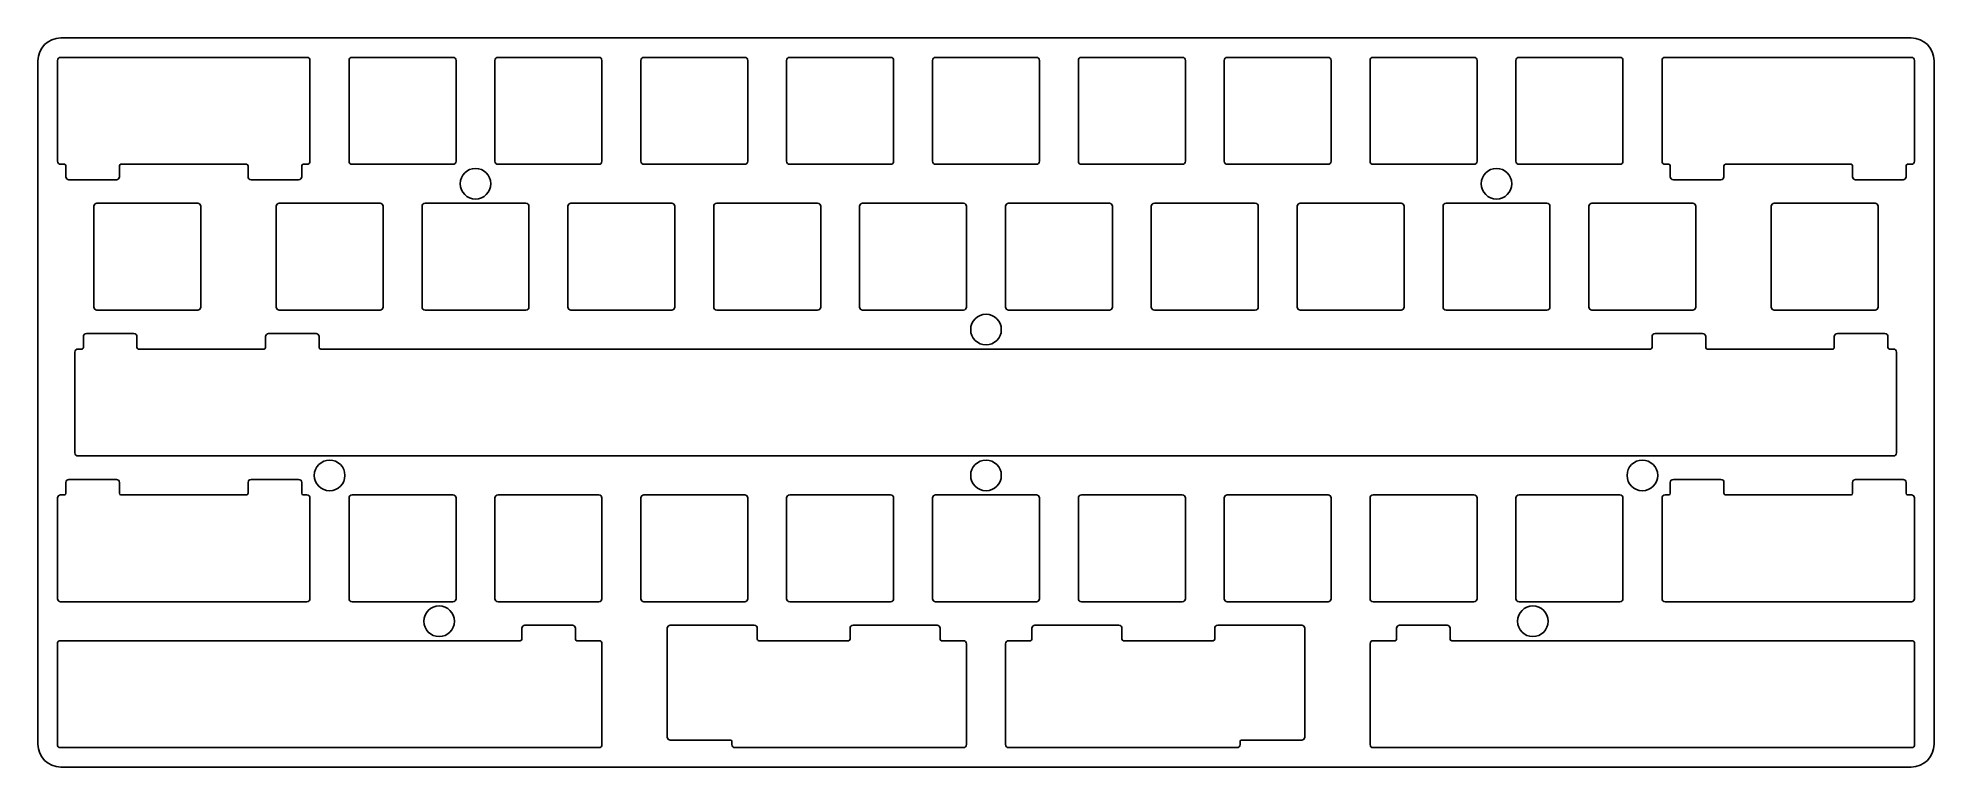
# Model space of a CAD drawing. Extents: x 25 to 273, y -121 to -25.
import ezdxf

# ---------------------------------------------------------------- set-up
doc = ezdxf.new("R2010")
doc.units = 0
doc.layers.add('BLACK', color=7, linetype='CONTINUOUS')

msp = doc.modelspace()

# ---------------------------------------------------------------- linework, layer by layer
at = {"layer": 'BLACK', "linetype": 'CONTINUOUS'}
for p, q in [((28.4, -25.4), (270.05, -25.4)), ((25.4, -117.65), (25.4, -28.4)), ((27.965, -28.34), (27.965, -41.51)), ((60.535, -27.94), (28.365, -27.94)), ((60.935, -41.51), (60.935, -28.34)), ((66.04, -28.34), (66.04, -41.51)), ((79.61, -27.94), (66.44, -27.94)), ((80.01, -41.51), (80.01, -28.34)), ((85.09, -28.34), (85.09, -41.51)), ((98.66, -27.94), (85.49, -27.94)), ((99.06, -41.51), (99.06, -28.34)), ((104.14, -28.34), (104.14, -41.51)), ((117.71, -27.94), (104.54, -27.94)), ((118.11, -41.51), (118.11, -28.34)), ((123.19, -28.34), (123.19, -41.51)), ((136.76, -27.94), (123.59, -27.94)), ((137.16, -41.51), (137.16, -28.34)), ((142.24, -28.34), (142.24, -41.51)), ((155.81, -27.94), (142.64, -27.94)), ((156.21, -41.51), (156.21, -28.34)), ((161.29, -28.34), (161.29, -41.51)), ((174.86, -27.94), (161.69, -27.94)), ((175.26, -41.51), (175.26, -28.34)), ((180.34, -28.34), (180.34, -41.51)), ((193.91, -27.94), (180.74, -27.94)), ((194.31, -41.51), (194.31, -28.34)), ((199.39, -28.34), (199.39, -41.51)), ((212.96, -27.94), (199.79, -27.94)), ((213.36, -41.51), (213.36, -28.34)), ((218.44, -28.34), (218.44, -41.51)), ((232.01, -27.94), (218.84, -27.94)), ((232.41, -41.51), (232.41, -28.34)), ((237.515, -28.34), (237.515, -41.51)), ((270.085, -27.94), (237.915, -27.94)), ((270.485, -41.51), (270.485, -28.34)), ((273.05, -28.4), (273.05, -117.65)), ((28.85, -41.91), (28.365, -41.91)), ((36.25, -41.91), (52.649999, -41.91)), ((60.05, -41.91), (60.535, -41.91)), ((66.44, -41.91), (79.61, -41.91)), ((85.49, -41.91), (98.66, -41.91)), ((104.54, -41.91), (117.71, -41.91)), ((123.59, -41.91), (136.76, -41.91)), ((142.64, -41.91), (155.81, -41.91)), ((161.69, -41.91), (174.86, -41.91)), ((180.74, -41.91), (193.91, -41.91)), ((199.79, -41.91), (212.96, -41.91)), ((218.84, -41.91), (232.01, -41.91)), ((238.4, -41.91), (237.915, -41.91)), ((245.8, -41.91), (262.199999, -41.91)), ((269.6, -41.91), (270.085, -41.91)), ((29.05, -42.11), (29.05, -43.525)), ((29.45, -43.925), (35.65, -43.925)), ((36.05, -42.11), (36.05, -43.525)), ((52.85, -42.11), (52.85, -43.525)), ((59.45, -43.925), (53.25, -43.925)), ((59.85, -42.11), (59.85, -43.525)), ((238.6, -42.11), (238.6, -43.525)), ((239, -43.925), (245.2, -43.925)), ((245.6, -42.11), (245.6, -43.525)), ((262.4, -42.11), (262.4, -43.525)), ((269, -43.925), (262.8, -43.925)), ((269.4, -42.11), (269.4, -43.525)), ((46.2725, -46.99), (33.1025, -46.99)), ((70.085, -46.99), (56.915, -46.99)), ((89.135, -46.99), (75.965, -46.99)), ((108.185, -46.99), (95.015, -46.99)), ((127.235, -46.99), (114.065, -46.99)), ((146.285, -46.99), (133.115, -46.99)), ((165.335, -46.99), (152.165, -46.99)), ((184.385, -46.99), (171.215, -46.99)), ((203.435, -46.99), (190.265, -46.99)), ((222.485, -46.99), (209.315, -46.99)), ((241.535, -46.99), (228.365, -46.99)), ((265.3475, -46.99), (252.1775, -46.99)), ((32.7025, -47.39), (32.7025, -60.56)), ((46.6725, -60.56), (46.6725, -47.39)), ((56.515, -47.39), (56.515, -60.56)), ((70.485, -60.56), (70.485, -47.39)), ((75.565, -47.39), (75.565, -60.56)), ((89.535, -60.56), (89.535, -47.39)), ((94.615, -47.39), (94.615, -60.56)), ((108.585, -60.56), (108.585, -47.39)), ((113.665, -47.39), (113.665, -60.56)), ((127.635, -60.56), (127.635, -47.39)), ((132.715, -47.39), (132.715, -60.56)), ((146.685, -60.56), (146.685, -47.39)), ((151.765, -47.39), (151.765, -60.56)), ((165.735, -60.56), (165.735, -47.39)), ((170.815, -47.39), (170.815, -60.56)), ((184.785, -60.56), (184.785, -47.39)), ((189.865, -47.39), (189.865, -60.56)), ((203.835, -60.56), (203.835, -47.39)), ((208.915, -47.39), (208.915, -60.56)), ((222.885, -60.56), (222.885, -47.39)), ((227.965, -47.39), (227.965, -60.56)), ((241.935, -60.56), (241.935, -47.39)), ((251.7775, -47.39), (251.7775, -60.56)), ((265.7475, -60.56), (265.7475, -47.39)), ((33.1025, -60.96), (46.2725, -60.96)), ((56.915, -60.96), (70.085, -60.96)), ((75.965, -60.96), (89.135, -60.96)), ((95.015, -60.96), (108.185, -60.96)), ((114.065, -60.96), (127.235, -60.96)), ((133.115, -60.96), (146.285, -60.96)), ((152.165, -60.96), (165.335, -60.96)), ((171.215, -60.96), (184.385, -60.96)), ((190.265, -60.96), (203.435, -60.96)), ((209.315, -60.96), (222.485, -60.96)), ((228.365, -60.96), (241.535, -60.96)), ((252.1775, -60.96), (265.3475, -60.96)), ((31.735748, -64.025), (37.93575, -64.025)), ((61.729504, -64.025), (55.5358, -64.025)), ((236.618999, -64.025), (242.818999, -64.025)), ((266.618999, -64.025), (260.418999, -64.025)), ((30.22575, -79.610001), (30.22575, -66.439999)), ((30.625749, -66.04), (31.135748, -66.04)), ((31.335749, -65.839998), (31.335749, -64.424999)), ((38.335749, -65.839999), (38.335749, -64.424999)), ((38.53575, -66.04), (54.9357, -66.04)), ((55.135749, -65.84), (55.135749, -64.418804)), ((62.135749, -65.84), (62.135749, -64.425)), ((62.340316, -66.04), (65.226999, -66.04)), ((233.12775, -66.04), (65.226999, -66.04)), ((236.018999, -66.04), (233.12775, -66.04)), ((236.218999, -65.84), (236.218999, -64.425)), ((243.218999, -65.84), (243.218999, -64.425)), ((259.818999, -66.04), (243.419, -66.04)), ((260.018999, -65.84), (260.018999, -64.425)), ((267.018999, -65.84), (267.018999, -64.425)), ((267.219004, -66.04), (267.729001, -66.04)), ((268.129, -79.610001), (268.129, -66.439999)), ((30.625749, -80.01), (65.227, -80.01)), ((65.227, -80.01), (233.1278, -80.01)), ((233.1278, -80.01), (267.729001, -80.01)), ((29.05, -84.89), (29.05, -83.475)), ((29.45, -83.075), (35.65, -83.075)), ((36.05, -84.89), (36.05, -83.475)), ((52.85, -84.89), (52.85, -83.475)), ((59.45, -83.075), (53.25, -83.075)), ((59.85, -84.89), (59.85, -83.475)), ((238.6, -84.89), (238.6, -83.475)), ((239, -83.075), (245.2, -83.075)), ((245.6, -84.89), (245.6, -83.475)), ((262.4, -84.89), (262.4, -83.475)), ((269, -83.075), (262.8, -83.075)), ((269.4, -84.89), (269.4, -83.475)), ((27.965, -85.49), (27.965, -98.66)), ((28.85, -85.09), (28.365, -85.09)), ((52.65, -85.09), (36.250001, -85.09)), ((60.05, -85.09), (60.535, -85.09)), ((60.935, -98.66), (60.935, -85.49)), ((66.04, -85.49), (66.04, -98.66)), ((79.61, -85.09), (66.44, -85.09)), ((80.01, -98.66), (80.01, -85.49)), ((85.09, -85.49), (85.09, -98.66)), ((98.66, -85.09), (85.49, -85.09)), ((99.06, -98.66), (99.06, -85.49)), ((104.14, -85.49), (104.14, -98.66)), ((117.71, -85.09), (104.54, -85.09)), ((118.11, -98.66), (118.11, -85.49)), ((123.19, -85.49), (123.19, -98.66)), ((136.76, -85.09), (123.59, -85.09)), ((137.16, -98.66), (137.16, -85.49)), ((142.24, -85.49), (142.24, -98.66)), ((155.81, -85.09), (142.64, -85.09)), ((156.21, -98.66), (156.21, -85.49)), ((161.29, -85.49), (161.29, -98.66)), ((174.86, -85.09), (161.69, -85.09)), ((175.26, -98.66), (175.26, -85.49)), ((180.34, -85.49), (180.34, -98.66)), ((193.91, -85.09), (180.74, -85.09)), ((194.31, -98.66), (194.31, -85.49)), ((199.39, -85.49), (199.39, -98.66)), ((212.96, -85.09), (199.79, -85.09)), ((213.36, -98.66), (213.36, -85.49)), ((218.44, -85.49), (218.44, -98.66)), ((232.01, -85.09), (218.84, -85.09)), ((232.41, -98.66), (232.41, -85.49)), ((237.515, -85.49), (237.515, -98.66)), ((238.4, -85.09), (237.915, -85.09)), ((262.2, -85.09), (245.800001, -85.09)), ((269.6, -85.09), (270.085, -85.09)), ((270.485, -98.66), (270.485, -85.49)), ((28.365, -99.06), (60.535, -99.06)), ((66.44, -99.06), (79.61, -99.06)), ((85.49, -99.06), (98.66, -99.06)), ((104.54, -99.06), (117.71, -99.06)), ((123.59, -99.06), (136.76, -99.06)), ((142.64, -99.06), (155.81, -99.06)), ((161.69, -99.06), (174.86, -99.06)), ((180.74, -99.06), (193.91, -99.06)), ((199.79, -99.06), (212.96, -99.06)), ((218.84, -99.06), (232.01, -99.06)), ((237.915, -99.06), (270.085, -99.06)), ((88.6, -103.94), (88.6, -102.525)), ((89, -102.125), (95.2, -102.125)), ((95.6, -102.525), (95.6, -103.94)), ((107.59325, -116.725), (107.5932, -102.525)), ((107.9933, -102.125), (118.95475, -102.125)), ((119.35475, -102.525161), (119.35475, -103.940078)), ((131.469191, -103.944646), (131.46925, -102.525)), ((131.86925, -102.125), (142.8307, -102.125)), ((143.2307, -102.525), (143.2307, -103.94)), ((155.21875, -102.525), (155.21875, -103.94)), ((166.5802, -102.125), (155.61875, -102.125)), ((166.980259, -103.944642), (166.9802, -102.525)), ((179.09475, -102.525161), (179.09475, -103.940078)), ((190.4562, -102.125), (179.49475, -102.125)), ((190.85625, -116.725), (190.8562, -102.525)), ((202.85, -102.525), (202.85, -103.94)), ((209.45, -102.125), (203.25, -102.125)), ((209.85, -103.94), (209.85, -102.525)), ((27.94, -104.54), (27.94, -117.71)), ((28.34, -104.14), (88.4, -104.14)), ((95.8, -104.14), (98.66, -104.14)), ((99.06, -117.71), (99.06, -104.54)), ((119.554725, -104.140082), (130.937, -104.144638)), ((131.269191, -104.144638), (130.937, -104.144638)), ((143.4307, -104.14), (146.28495, -104.14)), ((146.68495, -104.54), (146.68495, -117.71)), ((151.7645, -104.54), (151.7645, -117.71)), ((155.01875, -104.14), (152.1645, -104.14)), ((178.894828, -104.140078), (167.180337, -104.144634)), ((199.39, -104.54), (199.39, -117.71)), ((202.65, -104.14), (199.79, -104.14)), ((270.11, -104.14), (210.05, -104.14)), ((270.51, -117.71), (270.51, -104.54)), ((28.34, -118.11), (98.66, -118.11)), ((115.84625, -117.125), (107.99325, -117.125)), ((116.046303, -117.710004), (116.046303, -117.325004)), ((131.445, -118.110004), (116.446303, -118.110004)), ((131.445, -118.110004), (146.28495, -118.11)), ((152.1645, -118.11), (182.00325, -118.11)), ((182.40325, -117.71), (182.40325, -117.325)), ((182.60325, -117.125), (190.45625, -117.125)), ((199.79, -118.11), (270.11, -118.11)), ((270.05, -120.65), (28.4, -120.65))]:
    msp.add_line(p, q, dxfattribs=at)
at = {"layer": 'BLACK'}
for centre in [(82.55, -44.45), (215.9, -44.45), (149.225, -63.5), (63.5, -82.55), (149.225, -82.55), (234.95, -82.55), (77.8, -101.6), (220.65, -101.6)]:
    msp.add_circle(centre, 1.999999, dxfattribs=at)
for centre, radius, start, end in [((28.4, -28.4), 3, 90, 180), ((270.05, -28.4), 3, 0, 90), ((28.365, -28.34), 0.4, 90, 180), ((60.535001, -28.339999), 0.399999, -0.00014324, 90.00014324), ((66.439999, -28.339999), 0.399999, -270.00014324, -179.99985676), ((79.61, -28.34), 0.4, 0, 90), ((85.489999, -28.339999), 0.399999, -270.00014324, -179.99985676), ((98.66, -28.34), 0.4, 0, 90), ((104.539999, -28.339999), 0.399999, -270.00014324, -179.99985676), ((117.71, -28.34), 0.4, 0, 90), ((123.589999, -28.339999), 0.399999, -270.00014324, -179.99985676), ((136.76, -28.34), 0.4, 0, 90), ((142.639999, -28.339999), 0.399999, -270.00014324, -179.99985676), ((155.81, -28.34), 0.4, 0, 90), ((161.689999, -28.339999), 0.399999, -270.00014324, -179.99985676), ((174.86, -28.34), 0.4, 0, 90), ((180.739999, -28.339999), 0.399999, -270.00014324, -179.99985676), ((193.91, -28.34), 0.4, 0, 90), ((199.789999, -28.339999), 0.399999, -270.00014324, -179.99985676), ((212.96, -28.34), 0.4, 0, 90), ((218.839999, -28.339999), 0.399999, -270.00014324, -179.99985676), ((232.01, -28.34), 0.4, 0, 90), ((237.915, -28.34), 0.4, 90, 180), ((270.085001, -28.339999), 0.399999, -0.00014324, 90.00014324), ((28.365, -41.51), 0.4, -180, -90), ((28.85, -42.11), 0.2, 0, 90), ((36.25, -42.11), 0.2, 90, 180), ((52.649999, -42.110001), 0.200001, 0.00028648, 89.99971352), ((60.050005, -42.110005), 0.200005, 90.00143236, 179.99856764), ((60.535001, -41.510001), 0.399999, -90.00014324, 0.00014324), ((66.439999, -41.510001), 0.399999, -180.00014324, -89.99985676), ((79.61, -41.51), 0.4, -90, 0), ((85.489999, -41.510001), 0.399999, -180.00014324, -89.99985676), ((98.66, -41.51), 0.4, -90, 0), ((104.539999, -41.510001), 0.399999, -180.00014324, -89.99985676), ((117.71, -41.51), 0.4, -90, 0), ((123.589999, -41.510001), 0.399999, -180.00014324, -89.99985676), ((136.76, -41.51), 0.4, -90, 0), ((142.639999, -41.510001), 0.399999, -180.00014324, -89.99985676), ((155.81, -41.51), 0.4, -90, 0), ((161.689999, -41.510001), 0.399999, -180.00014324, -89.99985676), ((174.86, -41.51), 0.4, -90, 0), ((180.739999, -41.510001), 0.399999, -180.00014324, -89.99985676), ((193.91, -41.51), 0.4, -90, 0), ((199.789999, -41.510001), 0.399999, -180.00014324, -89.99985676), ((212.96, -41.51), 0.4, -90, 0), ((218.839999, -41.510001), 0.399999, -180.00014324, -89.99985676), ((232.01, -41.51), 0.4, -90, 0), ((237.915, -41.51), 0.4, -180, -90), ((238.4, -42.11), 0.2, 0, 90), ((245.8, -42.11), 0.2, 90, 180), ((262.199999, -42.110001), 0.200001, 0.00028648, 89.99971352), ((269.600005, -42.110005), 0.200005, 90.00143236, 179.99856764), ((270.085001, -41.510001), 0.399999, -90.00014324, 0.00014324), ((29.45, -43.525), 0.4, -180, -90), ((35.65, -43.525), 0.4, -90, 0), ((53.249999, -43.525001), 0.399999, -180.00014324, -89.99985676), ((59.450001, -43.525001), 0.399999, -90.00014324, 0.00014324), ((239, -43.525), 0.4, -180, -90), ((245.2, -43.525), 0.4, -90, 0), ((262.799999, -43.525001), 0.399999, -180.00014324, -89.99985676), ((269.000001, -43.525001), 0.399999, -90.00014324, 0.00014324), ((33.102499, -47.389999), 0.399999, -270.00014324, -179.99985676), ((46.2725, -47.39), 0.4, 0, 90), ((56.914999, -47.389999), 0.399999, -270.00014324, -179.99985676), ((70.085, -47.39), 0.4, 0, 90), ((75.964999, -47.389999), 0.399999, -270.00014324, -179.99985676), ((89.135, -47.39), 0.4, 0, 90), ((95.014999, -47.389999), 0.399999, -270.00014324, -179.99985676), ((108.185, -47.39), 0.4, 0, 90), ((114.064999, -47.389999), 0.399999, -270.00014324, -179.99985676), ((127.235, -47.39), 0.4, 0, 90), ((133.114999, -47.389999), 0.399999, -270.00014324, -179.99985676), ((146.285, -47.39), 0.4, 0, 90), ((152.164999, -47.389999), 0.399999, -270.00014324, -179.99985676), ((165.335, -47.39), 0.4, 0, 90), ((171.214999, -47.389999), 0.399999, -270.00014324, -179.99985676), ((184.385, -47.39), 0.4, 0, 90), ((190.264999, -47.389999), 0.399999, -270.00014324, -179.99985676), ((203.435, -47.39), 0.4, 0, 90), ((209.314999, -47.389999), 0.399999, -270.00014324, -179.99985676), ((222.485, -47.39), 0.4, 0, 90), ((228.364999, -47.389999), 0.399999, -270.00014324, -179.99985676), ((241.535, -47.39), 0.4, 0, 90), ((252.177499, -47.389999), 0.399999, -270.00014324, -179.99985676), ((265.3475, -47.39), 0.4, 0, 90), ((33.102499, -60.560001), 0.399999, -180.00014324, -89.99985676), ((46.2725, -60.56), 0.4, -90, 0), ((56.914999, -60.560001), 0.399999, -180.00014324, -89.99985676), ((70.085, -60.56), 0.4, -90, 0), ((75.964999, -60.560001), 0.399999, -180.00014324, -89.99985676), ((89.135, -60.56), 0.4, -90, 0), ((95.014999, -60.560001), 0.399999, -180.00014324, -89.99985676), ((108.185, -60.56), 0.4, -90, 0), ((114.064999, -60.560001), 0.399999, -180.00014324, -89.99985676), ((127.235, -60.56), 0.4, -90, 0), ((133.114999, -60.560001), 0.399999, -180.00014324, -89.99985676), ((146.285, -60.56), 0.4, -90, 0), ((152.164999, -60.560001), 0.399999, -180.00014324, -89.99985676), ((165.335, -60.56), 0.4, -90, 0), ((171.214999, -60.560001), 0.399999, -180.00014324, -89.99985676), ((184.385, -60.56), 0.4, -90, 0), ((190.264999, -60.560001), 0.399999, -180.00014324, -89.99985676), ((203.435, -60.56), 0.4, -90, 0), ((209.314999, -60.560001), 0.399999, -180.00014324, -89.99985676), ((222.485, -60.56), 0.4, -90, 0), ((228.364999, -60.560001), 0.399999, -180.00014324, -89.99985676), ((241.535, -60.56), 0.4, -90, 0), ((252.177499, -60.560001), 0.399999, -180.00014324, -89.99985676), ((265.3475, -60.56), 0.4, -90, 0), ((31.735748, -64.424999), 0.399999, 90, 180), ((37.93575, -64.424999), 0.399999, 0, 90), ((55.5358, -64.4251), 0.400101, 90, 179.09835384), ((61.7357, -64.425), 0.400048, 0, 90.88744065), ((236.618998, -64.424999), 0.399999, -270.00014324, -179.99985676), ((242.819, -64.424999), 0.399999, -0.00014324, 90.00014324), ((260.419, -64.425), 0.400001, 90.00014324, 180), ((266.619, -64.425), 0.4, 0, 90.00014324), ((30.625749, -66.439999), 0.399999, 90, 180), ((31.135748, -65.839999), 0.200001, -90, 0.00028648), ((38.53575, -65.839999), 0.200001, -180, -90), ((54.9357, -65.84), 0.200049, -89.98624915, 0), ((62.3358, -65.84), 0.200051, -180, -88.70648111), ((236.018998, -65.839999), 0.200001, -89.99971352, -0.00028648), ((243.419, -65.839999), 0.200001, -179.99971352, -90.00028648), ((259.819, -65.84), 0.199999, -90.00028648, 0), ((267.219, -65.84), 0.2, -180, -90.00028648), ((267.729, -66.44), 0.4, 0.00014324, 89.99985676), ((30.625749, -79.610001), 0.399999, -180, -90), ((267.729, -79.61), 0.4, -89.99985676, -0.00014324), ((29.449999, -83.474999), 0.399999, -270.00014324, -179.99985676), ((35.650001, -83.474999), 0.399999, -0.00014324, 90.00014324), ((53.25, -83.475), 0.4, 90, 180), ((59.45, -83.475), 0.4, 0, 90), ((238.999999, -83.474999), 0.399999, -270.00014324, -179.99985676), ((245.200001, -83.474999), 0.399999, -0.00014324, 90.00014324), ((262.8, -83.475), 0.4, 90, 180), ((269, -83.475), 0.4, 0, 90), ((28.364999, -85.489999), 0.399999, -270.00014324, -179.99985676), ((28.849995, -84.889995), 0.200005, -89.99856764, -0.00143236), ((36.250001, -84.889999), 0.200001, -179.99971352, -90.00028648), ((52.65, -84.89), 0.2, -90, 0), ((60.05, -84.89), 0.2, -180, -90), ((60.535, -85.49), 0.4, 0, 90), ((66.439999, -85.489999), 0.399999, -270.00014324, -179.99985676), ((79.61, -85.49), 0.4, 0, 90), ((85.489999, -85.489999), 0.399999, -270.00014324, -179.99985676), ((98.66, -85.49), 0.4, 0, 90), ((104.539999, -85.489999), 0.399999, -270.00014324, -179.99985676), ((117.71, -85.49), 0.4, 0, 90), ((123.589999, -85.489999), 0.399999, -270.00014324, -179.99985676), ((136.76, -85.49), 0.4, 0, 90), ((142.639999, -85.489999), 0.399999, -270.00014324, -179.99985676), ((155.81, -85.49), 0.4, 0, 90), ((161.689999, -85.489999), 0.399999, -270.00014324, -179.99985676), ((174.86, -85.49), 0.4, 0, 90), ((180.739999, -85.489999), 0.399999, -270.00014324, -179.99985676), ((193.91, -85.49), 0.4, 0, 90), ((199.789999, -85.489999), 0.399999, -270.00014324, -179.99985676), ((212.96, -85.49), 0.4, 0, 90), ((218.839999, -85.489999), 0.399999, -270.00014324, -179.99985676), ((232.01, -85.49), 0.4, 0, 90), ((237.914999, -85.489999), 0.399999, -270.00014324, -179.99985676), ((238.399995, -84.889995), 0.200005, -89.99856764, -0.00143236), ((245.800001, -84.889999), 0.200001, -179.99971352, -90.00028648), ((262.2, -84.89), 0.2, -90, 0), ((269.6, -84.89), 0.2, -180, -90), ((270.085, -85.49), 0.4, 0, 90), ((28.364999, -98.660001), 0.399999, -180.00014324, -89.99985676), ((60.535, -98.66), 0.4, -90, 0), ((66.439999, -98.660001), 0.399999, -180.00014324, -89.99985676), ((79.61, -98.66), 0.4, -90, 0), ((85.489999, -98.660001), 0.399999, -180.00014324, -89.99985676), ((98.66, -98.66), 0.4, -90, 0), ((104.539999, -98.660001), 0.399999, -180.00014324, -89.99985676), ((117.71, -98.66), 0.4, -90, 0), ((123.589999, -98.660001), 0.399999, -180.00014324, -89.99985676), ((136.76, -98.66), 0.4, -90, 0), ((142.639999, -98.660001), 0.399999, -180.00014324, -89.99985676), ((155.81, -98.66), 0.4, -90, 0), ((161.689999, -98.660001), 0.399999, -180.00014324, -89.99985676), ((174.86, -98.66), 0.4, -90, 0), ((180.739999, -98.660001), 0.399999, -180.00014324, -89.99985676), ((193.91, -98.66), 0.4, -90, 0), ((199.789999, -98.660001), 0.399999, -180.00014324, -89.99985676), ((212.96, -98.66), 0.4, -90, 0), ((218.839999, -98.660001), 0.399999, -180.00014324, -89.99985676), ((232.01, -98.66), 0.4, -90, 0), ((237.914999, -98.660001), 0.399999, -180.00014324, -89.99985676), ((270.085, -98.66), 0.4, -90, 0), ((88.399999, -103.939999), 0.200001, -89.99971352, -0.00028648), ((88.999999, -102.524999), 0.399999, -270.00014324, -179.99985676), ((95.200001, -102.524999), 0.399999, -0.00014324, 90.00014324), ((95.800001, -103.939999), 0.200001, -179.99971352, -90.00028648), ((107.9933, -102.525), 0.4, 90, 180), ((118.9548, -102.5249), 0.3999, -0.03739016, 90.00716376), ((119.5547, -103.9402), 0.199882, -180.03382192, -89.9928338), ((131.2691, -103.9446), 0.200091, -89.97393537, -0.01317204), ((131.8692, -102.525), 0.39995, 89.99283803, 180), ((142.8307, -102.525), 0.4, 0, 90), ((143.4307, -103.94), 0.2, -180, -90), ((155.0187, -103.94), 0.20005, -89.98567606, 0), ((155.6187, -102.525), 0.39995, 89.99283803, 180), ((166.5802, -102.525), 0.4, 0, 90), ((167.1803, -103.9446), 0.200034, -179.98797035, -89.98940208), ((178.8948, -103.9401), 0.19995, -89.99197771, 0.00630411), ((179.4947, -102.525), 0.39995, -270.00716197, -179.97693557), ((190.4562, -102.525), 0.4, 0, 90), ((202.65, -103.94), 0.2, -90, 0), ((203.25, -102.525), 0.4, 90, 180), ((209.45, -102.525), 0.4, 0, 90), ((210.05, -103.94), 0.2, -180, -90), ((28.34, -104.54), 0.4, 90, 180), ((98.660001, -104.539999), 0.399999, -0.00014324, 90.00014324), ((146.285, -104.54), 0.4, 0, 90.00716197), ((152.1645, -104.54), 0.4, 90, 180), ((199.79, -104.54), 0.4, 90, 180), ((270.110001, -104.539999), 0.399999, -0.00014324, 90.00014324), ((28.4, -117.65), 3, -180, -90), ((28.34, -117.71), 0.4, -180, -90), ((98.660001, -117.710001), 0.399999, -90.00014324, 0.00014324), ((107.9932, -116.7251), 0.3999, -180.01432574, -89.99283624), ((115.8463, -117.325), 0.199996, -0.0011459, 89.99914055), ((116.4463, -117.71), 0.400004, -179.99942704, -89.99957029), ((146.285, -117.71), 0.39995, -90.00716197, 0), ((152.1645, -117.71), 0.4, -180, -90), ((182.0033, -117.71), 0.39995, -90.00716197, 0), ((182.6032, -117.325), 0.19995, 89.98567606, 180), ((190.4563, -116.725), 0.39995, -90.00716197, 0), ((199.79, -117.71), 0.4, -180, -90), ((270.05, -117.65), 3, -90, 0), ((270.110001, -117.710001), 0.399999, -90.00014324, 0.00014324)]:
    msp.add_arc(centre, radius, start, end, dxfattribs=at)

doc.saveas('drawing.dxf')
